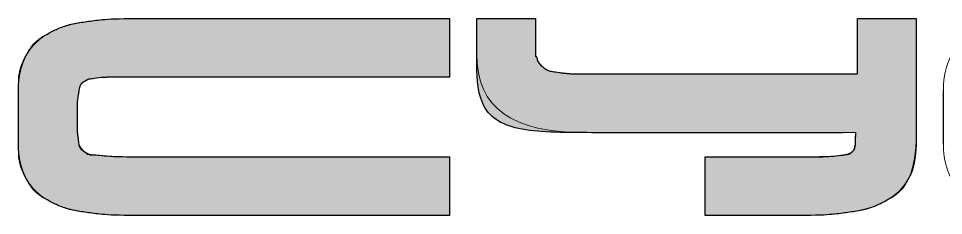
# Model space of a CAD drawing. Header units: millimetres. Extents: x -374 to 1644, y -804 to 292.
# Drawn here: x -374 to 618, y -804 to -593 of the extents above; entities that cross this region are included whole.
import ezdxf

# ---------------------------------------------------------------- set-up
doc = ezdxf.new("R2010")
doc.units = ezdxf.units.MM
doc.layers.add('LAYER_1', color=179, linetype='Continuous')

# ---------------------------------------------------------------- blocks, each defined once
blk = doc.blocks.new('BLOCK 2')
at = {"layer": 'LAYER_1', "lineweight": 18}
for p, q in [((311.2, -160.82), (646.95, -160.82)), ((646.95, -160.82), (646.95, -223.73)), ((676.17, -160.82), (739.08, -160.82)), ((739.08, -160.82), (739.08, -199.3)), ((1084.4, -220.22), (1084.4, -160.82)), ((1084.4, -160.82), (1147.32, -160.82)), ((1147.32, -160.82), (1147.32, -286.65)), ((1302.98, -160.82), (1638.74, -160.82)), ((1638.74, -160.82), (1638.74, -223.73)), ((1668.26, -160.82), (2112.21, -160.82)), ((1668.26, -371.86), (1668.26, -160.82)), ((2112.21, -160.82), (2112.21, -223.73)), ((2140.28, -371.86), (2140.28, -160.82)), ((2140.28, -160.82), (2203.2, -160.82)), ((2203.2, -160.82), (2203.2, -371.86)), ((646.95, -223.73), (311.2, -223.73)), ((793.39, -220.22), (1084.4, -220.22)), ((1638.74, -223.73), (1302.98, -223.73)), ((1731.18, -223.73), (1730.65, -248.27)), ((2112.21, -223.73), (1731.18, -223.73)), ((184.74, -295.61), (184.74, -237.07)), ((1176.53, -295.61), (1176.53, -237.07)), ((247.67, -253.29), (247.67, -279.4)), ((1239.45, -253.29), (1239.45, -270.44)), ((1730.65, -248.27), (1975.95, -248.45)), ((1975.95, -248.45), (1975.95, -311.19)), ((311.2, -308.95), (646.95, -308.95)), ((646.95, -308.95), (646.95, -371.86)), ((920.91, -371.86), (920.91, -308.96)), ((920.91, -308.96), (1020.87, -308.96)), ((1302.98, -308.95), (1638.74, -308.95)), ((1638.74, -308.95), (1638.74, -371.86)), ((1975.95, -311.19), (1730.65, -311.19)), ((1730.65, -311.19), (1731.18, -371.86)), ((646.95, -371.86), (311.2, -371.86)), ((1020.87, -371.86), (920.91, -371.86)), ((1638.74, -371.86), (1302.98, -371.86)), ((1731.18, -371.86), (1668.26, -371.86)), ((2203.2, -371.86), (2140.28, -371.86))]:
    blk.add_line(p, q, dxfattribs=at)
for points, degree in [([(218.64, -175.87), (229.15, -170.27), (242.43, -166.27), (258.11, -164.02)], 3), ([(258.11, -164.02), (272.92, -161.89), (290.78, -160.82), (311.2, -160.82)], 3), ([(676.17, -198.55), (676.17, -191.9), (676.17, -160.82)], 2), ([(1210.41, -175.87), (1220.93, -170.27), (1234.22, -166.27), (1249.9, -164.02)], 3), ([(1249.9, -164.02), (1264.7, -161.89), (1282.57, -160.82), (1302.98, -160.82)], 3), ([(192.93, -200.61), (198.53, -190.3), (207.19, -181.98), (218.64, -175.87)], 3), ([(1184.71, -200.61), (1190.32, -190.3), (1198.97, -181.98), (1210.41, -175.87)], 3), ([(184.74, -237.07), (184.74, -222.84), (187.51, -210.57), (192.93, -200.61)], 3), ([(793.69, -283.12), (713.97, -283.01), (676.17, -257.38), (676.17, -198.55)], 3), ([(739.08, -199.3), (739.08, -203.42), (739.64, -199.56), (740.79, -203.89)], 3), ([(740.79, -203.89), (741.79, -207.69), (744.87, -211.21), (747.91, -213.51)], 3), ([(1176.53, -237.07), (1176.53, -222.84), (1179.28, -210.57), (1184.71, -200.61)], 3), ([(747.91, -213.51), (752.1, -216.67), (755.27, -217.25), (762.4, -218.35)], 3), ([(270.98, -224.41), (260.14, -225.61), (257.71, -226.95), (255.13, -228.46)], 3), ([(311.2, -223.73), (294.48, -223.73), (280.6, -223.33), (270.98, -224.41)], 3), ([(762.4, -218.35), (770.32, -219.59), (780.75, -220.22), (793.39, -220.22)], 3), ([(1262.76, -224.41), (1251.93, -225.61), (1249.49, -226.95), (1246.9, -228.46)], 3), ([(1302.98, -223.73), (1286.26, -223.73), (1272.39, -223.33), (1262.76, -224.41)], 3), ([(255.13, -228.46), (251.08, -230.82), (250.21, -234.35), (248.9, -240.52)], 3), ([(1246.9, -228.46), (1242.86, -230.82), (1242, -234.35), (1240.69, -240.52)], 3), ([(248.9, -240.52), (247.98, -248.03), (247.67, -249.78), (247.67, -253.29)], 3), ([(1240.69, -240.52), (1239.76, -248.03), (1239.45, -249.78), (1239.45, -253.29)], 3), ([(1239.45, -270.44), (1239.45, -273.94), (1240.08, -286.91), (1240.73, -292.25)], 3), ([(247.67, -279.4), (247.67, -282.9), (248.31, -286.91), (248.94, -292.25)], 3), ([(1082.61, -283.12), (873.41, -283.24), (793.69, -283.12)], 2), ([(1079.3, -303.08), (1082.8, -300.04), (1082.1, -283.59), (1082.61, -283.12)], 3), ([(1147.32, -286.65), (1147.32, -300.84), (1144.56, -322.12), (1139.14, -332.07)], 3), ([(192.92, -332.07), (187.51, -322.11), (184.74, -309.84), (184.74, -295.61)], 3), ([(248.94, -292.25), (249.08, -292.44), (249.26, -298.69), (254.67, -302.83)], 3), ([(1184.7, -332.07), (1179.28, -322.11), (1176.53, -309.84), (1176.53, -295.61)], 3), ([(1240.73, -292.25), (1240.87, -292.44), (1241.04, -298.69), (1246.45, -302.83)], 3), ([(254.67, -302.83), (260.99, -307.67), (264.23, -306.55), (271.51, -307.34)], 3), ([(271.51, -307.34), (281.15, -308.38), (294.5, -308.95), (311.2, -308.95)], 3), ([(1061.13, -307.91), (1071.83, -306.72), (1075.84, -306.09), (1079.3, -303.08)], 3), ([(1246.45, -302.83), (1252.77, -307.67), (1256.02, -306.55), (1263.3, -307.34)], 3), ([(1263.3, -307.34), (1272.93, -308.38), (1286.28, -308.95), (1302.98, -308.95)], 3), ([(1020.87, -308.96), (1037.57, -308.96), (1051.61, -308.99), (1061.13, -307.91)], 3), ([(218.63, -356.8), (207.19, -350.7), (198.53, -342.38), (192.92, -332.07)], 3), ([(1139.14, -332.07), (1133.52, -342.39), (1124.87, -350.7), (1113.44, -356.81)], 3), ([(1210.41, -356.8), (1198.97, -350.7), (1190.32, -342.38), (1184.7, -332.07)], 3), ([(258.1, -368.66), (242.43, -366.41), (229.15, -362.41), (218.63, -356.8)], 3), ([(1113.44, -356.81), (1102.92, -362.43), (1089.64, -366.4), (1073.96, -368.66)], 3), ([(1249.88, -368.66), (1234.22, -366.41), (1220.93, -362.41), (1210.41, -356.8)], 3), ([(311.2, -371.86), (290.72, -371.86), (272.86, -370.79), (258.1, -368.66)], 3), ([(1073.96, -368.66), (1059.16, -370.8), (1041.3, -371.86), (1020.87, -371.86)], 3), ([(1302.98, -371.86), (1282.5, -371.86), (1264.63, -370.79), (1249.88, -368.66)], 3)]:
    blk.add_open_spline(points, degree=degree, dxfattribs=at)

msp = doc.modelspace()

# ---------------------------------------------------------------- hatches: boundary and pattern name
at = {"layer": 'LAYER_1'}
h = msp.add_hatch(color=250, dxfattribs=at)
edge = h.paths.add_edge_path(flags=0)
edge.add_line((88.145, -740.747), (88.145, -803.663))
edge.add_line((88.145, -803.663), (-247.604, -803.663))
edge.add_spline(control_points=[(-247.604, -803.663), (-268.081, -803.663), (-285.941, -802.587), (-300.703, -800.46), (-316.366, -798.211), (-329.65, -794.212), (-340.168, -788.603), (-351.613, -782.504), (-360.268, -774.182), (-365.877, -763.866), (-371.293, -753.907), (-374.059, -741.639), (-374.059, -727.411)], knot_values=[0, 0, 0, 0, 1, 2, 3, 4, 5, 6, 7, 8, 9, 10, 10, 10, 10], weights=[1, 1, 1, 1, 1, 1, 1, 1, 1, 1, 1, 1, 1], degree=3, periodic=0)
edge.add_line((-374.059, -727.411), (-374.059, -668.87))
edge.add_spline(control_points=[(-374.059, -668.87), (-374.059, -654.641), (-371.293, -642.373), (-365.868, -632.406), (-360.268, -622.098), (-351.613, -613.776), (-340.159, -607.668), (-329.65, -602.068), (-316.366, -598.069), (-300.694, -595.82), (-285.879, -593.694), (-268.019, -592.617), (-247.604, -592.617)], knot_values=[0, 0, 0, 0, 1, 2, 3, 4, 5, 6, 7, 8, 9, 10, 10, 10, 10], weights=[1, 1, 1, 1, 1, 1, 1, 1, 1, 1, 1, 1, 1], degree=3, periodic=0)
edge.add_line((-247.604, -592.617), (88.145, -592.617))
edge.add_line((88.145, -592.617), (88.145, -655.534))
edge.add_line((88.145, -655.534), (-247.604, -655.534))
edge.add_spline(control_points=[(-247.604, -655.534), (-264.318, -655.534), (-278.196, -655.131), (-287.822, -656.208), (-298.664, -657.406), (-301.088, -658.754), (-303.669, -660.259), (-307.721, -662.622), (-308.587, -666.148), (-309.9, -672.317), (-310.818, -679.834), (-311.133, -681.584), (-311.133, -685.093)], knot_values=[0, 0, 0, 0, 1, 2, 3, 4, 5, 6, 7, 8, 9, 10, 10, 10, 10], weights=[1, 1, 1, 1, 1, 1, 1, 1, 1, 1, 1, 1, 1], degree=3, periodic=0)
edge.add_line((-311.133, -685.093), (-311.133, -711.196))
edge.add_spline(control_points=[(-311.133, -711.196), (-311.133, -714.696), (-310.495, -718.713), (-309.856, -724.051), (-309.716, -724.243), (-309.541, -730.491), (-304.133, -734.63), (-297.806, -739.469), (-294.569, -738.349), (-287.288, -739.137), (-277.645, -740.178), (-264.3, -740.747), (-247.604, -740.747)], knot_values=[0, 0, 0, 0, 1, 2, 3, 4, 5, 6, 7, 8, 9, 10, 10, 10, 10], weights=[1, 1, 1, 1, 1, 1, 1, 1, 1, 1, 1, 1, 1], degree=3, periodic=0)
edge.add_line((-247.604, -740.747), (88.145, -740.747))
h = msp.add_hatch(color=250, dxfattribs=at)
edge = h.paths.add_edge_path(flags=0)
edge.add_spline(control_points=[(588.519, -718.45), (588.519, -732.644), (585.762, -753.916), (580.337, -763.874), (574.719, -774.191), (566.073, -782.504), (554.637, -788.612), (544.118, -794.23), (530.844, -798.203), (515.163, -800.46), (500.357, -802.595), (482.497, -803.663), (462.073, -803.663)], knot_values=[0, 0, 0, 0, 1, 2, 3, 4, 5, 6, 7, 8, 9, 10, 10, 10, 10], weights=[1, 1, 1, 1, 1, 1, 1, 1, 1, 1, 1, 1, 1], degree=3, periodic=0)
edge.add_line((462.073, -803.663), (362.107, -803.663))
edge.add_line((362.107, -803.663), (362.107, -740.755))
edge.add_line((362.107, -740.755), (462.073, -740.755))
edge.add_spline(control_points=[(462.073, -740.755), (478.769, -740.755), (492.814, -740.79), (502.335, -739.714), (513.028, -738.524), (517.035, -737.894), (520.501, -734.884), (524.001, -731.839), (523.301, -715.388), (523.808, -714.924)], knot_values=[0, 0, 0, 0, 1, 2, 3, 4, 5, 6, 7, 7, 7, 7], weights=[1, 1, 1, 1, 1, 1, 1, 1, 1, 1], degree=3, periodic=0)
edge.add_spline(control_points=[(523.808, -714.924), (314.609, -715.038), (234.892, -714.924), (155.174, -714.81), (117.372, -689.18), (117.372, -630.35), (117.372, -623.704), (117.372, -592.617)], knot_values=[0, 0, 0, 0, 1, 2, 3, 4, 5, 5, 5, 5], weights=[1, 1, 1, 1, 1, 1, 1, 1], degree=3, periodic=0)
edge.add_line((117.372, -592.617), (180.28, -592.617))
edge.add_line((180.28, -592.617), (180.28, -631.102))
edge.add_spline(control_points=[(180.28, -631.102), (180.28, -635.224), (180.84, -631.365), (181.986, -635.688), (182.992, -639.485), (186.072, -643.012), (189.109, -645.313), (193.3, -648.472), (196.468, -649.05), (203.6, -650.152), (211.519, -651.386), (221.95, -652.016), (234.585, -652.016)], knot_values=[0, 0, 0, 0, 1, 2, 3, 4, 5, 6, 7, 8, 9, 10, 10, 10, 10], weights=[1, 1, 1, 1, 1, 1, 1, 1, 1, 1, 1, 1, 1], degree=3, periodic=0)
edge.add_line((234.585, -652.016), (525.602, -652.016))
edge.add_line((525.602, -652.016), (525.602, -592.617))
edge.add_line((525.602, -592.617), (588.519, -592.617))
edge.add_line((588.519, -592.617), (588.519, -718.45))

# ---------------------------------------------------------------- linework, layer by layer
for p, q in [((-247.604, -592.617), (88.145, -592.617)), ((88.145, -592.617), (88.145, -655.534)), ((117.372, -592.617), (180.28, -592.617)), ((180.28, -592.617), (180.28, -631.102)), ((525.602, -652.016), (525.602, -592.617)), ((525.602, -592.617), (588.519, -592.617)), ((588.519, -592.617), (588.519, -718.45)), ((234.585, -652.016), (525.602, -652.016)), ((88.145, -655.534), (-247.604, -655.534)), ((-374.059, -727.411), (-374.059, -668.87)), ((617.728, -727.411), (617.728, -668.87)), ((-311.133, -685.093), (-311.133, -711.196)), ((-247.604, -740.747), (88.145, -740.747)), ((88.145, -740.747), (88.145, -803.663)), ((362.107, -803.663), (362.107, -740.755)), ((362.107, -740.755), (462.073, -740.755)), ((88.145, -803.663), (-247.604, -803.663)), ((462.073, -803.663), (362.107, -803.663))]:
    msp.add_line(p, q, dxfattribs=at)
for points in [[(-374.059, -668.87), (-374.059, -654.641), (-371.293, -642.373), (-365.868, -632.406), (-360.268, -622.098), (-351.613, -613.776), (-340.159, -607.668), (-329.65, -602.068), (-316.366, -598.069), (-300.694, -595.82), (-285.879, -593.694), (-268.019, -592.617), (-247.604, -592.617)], [(523.808, -714.924), (314.609, -715.038), (234.892, -714.924), (155.174, -714.81), (117.372, -689.18), (117.372, -630.35), (117.372, -623.704), (117.372, -592.617)], [(180.28, -631.102), (180.28, -635.224), (180.84, -631.365), (181.986, -635.688), (182.992, -639.485), (186.072, -643.012), (189.109, -645.313), (193.3, -648.472), (196.468, -649.05), (203.6, -650.152), (211.519, -651.386), (221.95, -652.016), (234.585, -652.016)], [(-247.604, -655.534), (-264.318, -655.534), (-278.196, -655.131), (-287.822, -656.208), (-298.664, -657.406), (-301.088, -658.754), (-303.669, -660.259), (-307.721, -662.622), (-308.587, -666.148), (-309.9, -672.317), (-310.818, -679.834), (-311.133, -681.584), (-311.133, -685.093)], [(-311.133, -711.196), (-311.133, -714.696), (-310.495, -718.713), (-309.856, -724.051), (-309.716, -724.243), (-309.541, -730.491), (-304.133, -734.63), (-297.806, -739.469), (-294.569, -738.349), (-287.288, -739.137), (-277.645, -740.178), (-264.3, -740.747), (-247.604, -740.747)], [(462.073, -740.755), (478.769, -740.755), (492.814, -740.79), (502.335, -739.714), (513.028, -738.524), (517.035, -737.894), (520.501, -734.884), (524.001, -731.839), (523.301, -715.388), (523.808, -714.924)], [(588.519, -718.45), (588.519, -732.644), (585.762, -753.916), (580.337, -763.874), (574.719, -774.191), (566.073, -782.504), (554.637, -788.612), (544.118, -794.23), (530.844, -798.203), (515.163, -800.46), (500.357, -802.595), (482.497, -803.663), (462.073, -803.663)], [(-247.604, -803.663), (-268.081, -803.663), (-285.941, -802.587), (-300.703, -800.46), (-316.366, -798.211), (-329.65, -794.212), (-340.168, -788.603), (-351.613, -782.504), (-360.268, -774.182), (-365.877, -763.866), (-371.293, -753.907), (-374.059, -741.639), (-374.059, -727.411)]]:
    msp.add_open_spline(points, degree=3, dxfattribs=at)

# ---------------------------------------------------------------- block references
at = {"color": 7, "linetype": 'Continuous'}
msp.add_blockref('BLOCK 2', (-558.8, -431.8), dxfattribs=at)

doc.saveas('drawing.dxf')
